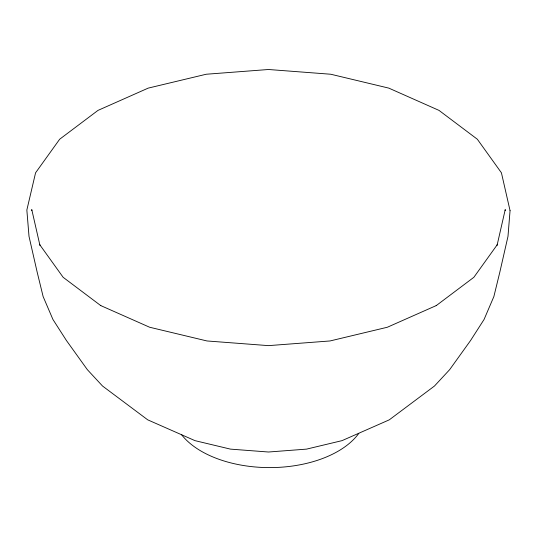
<?xml version="1.0" encoding="UTF-8"?>
<svg xmlns="http://www.w3.org/2000/svg" width="537" height="537" viewBox="0 0 537 537"><rect width="100%" height="100%" fill="white"/><g stroke="black" fill="none" stroke-linecap="round" stroke-linejoin="round"><path stroke-width="0.81" d="M31.777 210.645L31.871 210.021M497.067 245.375L505.27 209.403M497.202 244.778L497.557 244.281L473.862 277.3L436.178 305.654L436.568 305.446L387.345 327.248L330.02 340.961L268.5 345.633L206.98 340.961L149.655 327.248L100.432 305.446L100.822 305.654L63.138 277.3L39.443 244.281L39.798 244.778M31.73 209.403L39.933 245.375M505.129 210.021L505.223 210.645M358.81 433.366A96.62 55.781 0 0 1 270.977 467.599A96.62 55.781 0 0 1 181.587 434.728M510.056 210.645L507.989 236.387L499.826 272.172L493.872 296.558L484.065 319.468L470.566 340.518L449.664 369.644L434.467 386.029L389.278 419.84L342.022 440.642L306.56 449.12L268.5 452.013L230.44 449.12L194.978 440.642L147.722 419.84L102.533 386.029L87.336 369.644L66.434 340.518L52.935 319.468L43.128 296.558L37.174 272.172L29.011 236.387L26.85 210.021L35.57 172.813L59.661 139.237L97.982 110.4L148.205 88.115L206.228 74.24L268.5 69.501L330.772 74.24L388.795 88.115L439.018 110.4L477.339 139.237L501.43 172.813L510.056 210.645"/></g></svg>
